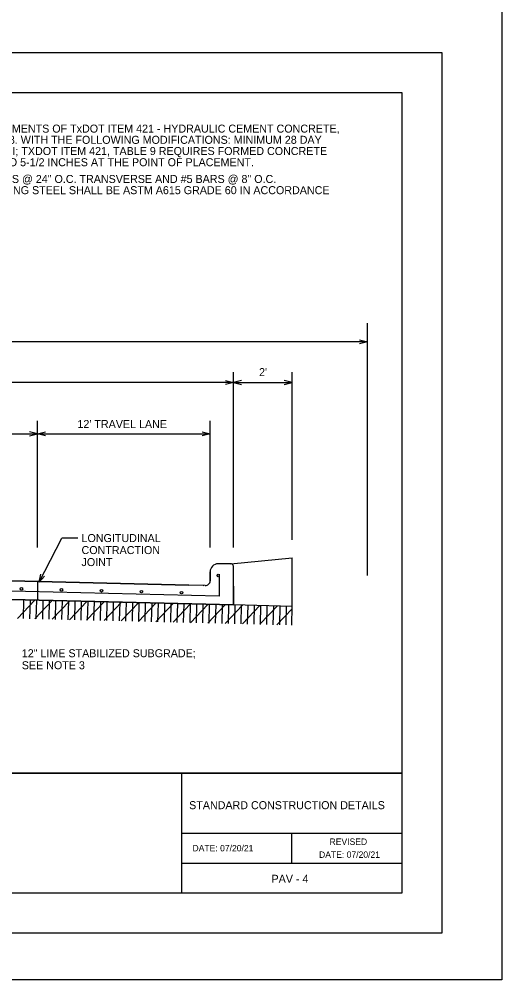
# Model space of a CAD drawing. Extents: x 2082681.6 to 2082717.6, y 13331273.8 to 13331297.8.
# Drawn here: x 2082711.57 to 2082717.6, y 13331273.82 to 13331285.82 of the extents above; entities that cross this region are included whole.
import ezdxf

# ---------------------------------------------------------------- set-up
doc = ezdxf.new("R2010")
doc.units = 0
for name, color, linetype in [('Default', 7, 'Continuous'), ('Detail', 7, 'Continuous'), ('Detail Label', 7, 'Continuous'), ('Non-Print', 7, 'Continuous'), ('Sheet Title Block', 7, 'Continuous')]:
    doc.layers.add(name, color=color, linetype=linetype)

msp = doc.modelspace()

# ---------------------------------------------------------------- linework, layer by layer
at = {"layer": 'Default'}
msp.add_lwpolyline([(2082681.601, 13331297.82), (2082717.601, 13331297.82), (2082717.601, 13331273.82), (2082681.601, 13331273.82)], close=True, dxfattribs=at)
at = {"layer": 'Detail'}
for p, q in [((2082714.217, 13331279.017), (2082714.984, 13331279.092)), ((2082714.984, 13331278.484), (2082714.984, 13331279.092)), ((2082714.197, 13331279.016), (2082714.058, 13331279.016)), ((2082714.197, 13331279.016), (2082714.058, 13331279.016)), ((2082714.251, 13331278.735), (2082714.251, 13331278.978)), ((2082714.251, 13331278.735), (2082714.251, 13331278.978)), ((2082713.693, 13331278.749), (2082708.601, 13331278.871)), ((2082708.601, 13331278.871), (2082713.693, 13331278.749)), ((2082713.958, 13331278.804), (2082713.958, 13331278.916)), ((2082713.958, 13331278.916), (2082713.958, 13331278.804)), ((2082714.073, 13331278.886), (2082714.073, 13331278.613)), ((2082714.073, 13331278.613), (2082708.601, 13331278.745)), ((2082713.897, 13331278.744), (2082713.693, 13331278.749)), ((2082713.897, 13331278.744), (2082713.693, 13331278.749)), ((2082714.251, 13331278.735), (2082714.251, 13331278.502)), ((2082714.251, 13331278.502), (2082714.251, 13331278.735)), ((2082708.601, 13331278.638), (2082714.251, 13331278.502)), ((2082714.251, 13331278.502), (2082708.601, 13331278.638)), ((2082711.552, 13331278.333), (2082711.77, 13331278.562)), ((2082711.627, 13331278.332), (2082711.633, 13331278.565)), ((2082711.707, 13331278.33), (2082711.713, 13331278.563)), ((2082711.787, 13331278.328), (2082711.793, 13331278.561)), ((2082711.768, 13331278.328), (2082711.986, 13331278.557)), ((2082711.867, 13331278.326), (2082711.873, 13331278.559)), ((2082711.947, 13331278.324), (2082711.953, 13331278.557)), ((2082711.984, 13331278.323), (2082712.202, 13331278.551)), ((2082712.027, 13331278.322), (2082712.033, 13331278.555)), ((2082712.107, 13331278.32), (2082712.113, 13331278.553)), ((2082712.187, 13331278.318), (2082712.193, 13331278.552)), ((2082712.2, 13331278.318), (2082712.418, 13331278.546)), ((2082712.267, 13331278.316), (2082712.273, 13331278.55)), ((2082712.347, 13331278.314), (2082712.353, 13331278.548)), ((2082712.416, 13331278.313), (2082712.634, 13331278.541)), ((2082712.427, 13331278.312), (2082712.433, 13331278.546)), ((2082712.507, 13331278.31), (2082712.513, 13331278.544)), ((2082712.587, 13331278.309), (2082712.593, 13331278.542)), ((2082712.633, 13331278.307), (2082712.85, 13331278.536)), ((2082712.667, 13331278.307), (2082712.673, 13331278.54)), ((2082712.747, 13331278.305), (2082712.753, 13331278.538)), ((2082712.827, 13331278.303), (2082712.833, 13331278.536)), ((2082712.849, 13331278.302), (2082713.066, 13331278.531)), ((2082712.907, 13331278.301), (2082712.913, 13331278.534)), ((2082712.987, 13331278.299), (2082712.993, 13331278.532)), ((2082713.065, 13331278.297), (2082713.282, 13331278.525)), ((2082713.067, 13331278.297), (2082713.073, 13331278.53)), ((2082713.147, 13331278.295), (2082713.153, 13331278.528)), ((2082713.227, 13331278.293), (2082713.233, 13331278.526)), ((2082713.281, 13331278.292), (2082713.498, 13331278.52)), ((2082713.307, 13331278.291), (2082713.313, 13331278.525)), ((2082713.387, 13331278.289), (2082713.393, 13331278.523)), ((2082713.467, 13331278.287), (2082713.473, 13331278.521)), ((2082713.497, 13331278.287), (2082713.714, 13331278.515)), ((2082713.547, 13331278.285), (2082713.553, 13331278.519)), ((2082713.627, 13331278.283), (2082713.633, 13331278.517)), ((2082713.707, 13331278.282), (2082713.713, 13331278.515)), ((2082713.713, 13331278.281), (2082713.93, 13331278.51)), ((2082713.787, 13331278.28), (2082713.792, 13331278.513)), ((2082713.867, 13331278.278), (2082713.872, 13331278.511)), ((2082713.929, 13331278.276), (2082714.146, 13331278.504)), ((2082713.947, 13331278.276), (2082713.952, 13331278.509)), ((2082714.027, 13331278.274), (2082714.032, 13331278.507)), ((2082714.107, 13331278.272), (2082714.112, 13331278.505)), ((2082714.145, 13331278.271), (2082714.362, 13331278.499)), ((2082714.187, 13331278.27), (2082714.192, 13331278.503)), ((2082714.984, 13331278.484), (2082714.251, 13331278.502)), ((2082714.267, 13331278.268), (2082714.272, 13331278.501)), ((2082714.347, 13331278.266), (2082714.352, 13331278.5)), ((2082714.361, 13331278.266), (2082714.579, 13331278.494)), ((2082714.427, 13331278.264), (2082714.432, 13331278.498)), ((2082714.507, 13331278.262), (2082714.512, 13331278.496)), ((2082714.577, 13331278.261), (2082714.795, 13331278.489)), ((2082714.587, 13331278.26), (2082714.592, 13331278.494)), ((2082714.667, 13331278.258), (2082714.672, 13331278.492)), ((2082714.747, 13331278.256), (2082714.752, 13331278.49)), ((2082714.793, 13331278.255), (2082714.984, 13331278.455)), ((2082714.827, 13331278.255), (2082714.832, 13331278.488)), ((2082714.907, 13331278.253), (2082714.912, 13331278.486)), ((2082714.979, 13331278.251), (2082714.984, 13331278.484))]:
    msp.add_line(p, q, dxfattribs=at)
for centre in [(2082711.601, 13331278.704), (2082712.101, 13331278.692), (2082712.601, 13331278.68), (2082713.1, 13331278.668), (2082713.6, 13331278.656)]:
    msp.add_circle(centre, 0.0159, dxfattribs=at)
for centre, radius, start, end in [((2082714.058, 13331278.916), 0.1, 90, 180), ((2082714.058, 13331278.916), 0.1, 90, 180), ((2082714.211, 13331278.978), 0.04, 0, 109.7338), ((2082714.211, 13331278.978), 0.04, 0, 109.7338), ((2082713.898, 13331278.804), 0.06, 268.6155, 0), ((2082713.898, 13331278.804), 0.06, 268.6155, 0)]:
    msp.add_arc(centre, radius, start, end, dxfattribs=at)
msp.add_ellipse((2082714.058, 13331278.87), major_axis=(0, 0.0163), ratio=0.750017, dxfattribs=at)
msp.add_ellipse((2082714.058, 13331278.87), major_axis=(0, 0.0163), ratio=0.750017, dxfattribs=at)
at = {"layer": 'Detail Label'}
for p, q in [((2082715.924, 13331278.871), (2082715.924, 13331282.021)), ((2082715.924, 13331281.789), (2082701.278, 13331281.789)), ((2082714.251, 13331279.222), (2082714.251, 13331281.411)), ((2082714.984, 13331279.315), (2082714.984, 13331281.411)), ((2082714.251, 13331281.28), (2082702.951, 13331281.28)), ((2082714.251, 13331281.28), (2082714.984, 13331281.28)), ((2082711.804, 13331279.222), (2082711.804, 13331280.803)), ((2082713.958, 13331279.222), (2082713.958, 13331280.803)), ((2082709.664, 13331280.642), (2082711.804, 13331280.642)), ((2082711.804, 13331280.642), (2082713.958, 13331280.642)), ((2082711.821, 13331278.787), (2082712.106, 13331279.338)), ((2082712.306, 13331279.338), (2082712.106, 13331279.338)), ((2082711.804, 13331278.794), (2082711.804, 13331278.561)), ((2082713.879, 13331278.741), (2082713.877, 13331278.745))]:
    msp.add_line(p, q, dxfattribs=at)
for points in [[(2082715.824, 13331281.814), (2082715.924, 13331281.789), (2082715.824, 13331281.764)], [(2082714.151, 13331281.305), (2082714.251, 13331281.28), (2082714.151, 13331281.255)], [(2082714.351, 13331281.305), (2082714.251, 13331281.28), (2082714.351, 13331281.255)], [(2082714.884, 13331281.255), (2082714.984, 13331281.28), (2082714.884, 13331281.305)], [(2082711.704, 13331280.617), (2082711.804, 13331280.642), (2082711.704, 13331280.667)], [(2082711.904, 13331280.617), (2082711.804, 13331280.642), (2082711.904, 13331280.667)], [(2082713.858, 13331280.667), (2082713.958, 13331280.642), (2082713.858, 13331280.617)], [(2082711.889, 13331278.864), (2082711.821, 13331278.787), (2082711.845, 13331278.887)]]:
    msp.add_lwpolyline(points, dxfattribs=at)
at = {"layer": 'Non-Print'}
msp.add_lwpolyline([(2082699.851, 13331285.403), (2082716.851, 13331285.403), (2082716.851, 13331274.403), (2082699.851, 13331274.403)], close=True, dxfattribs=at)
at = {"layer": 'Sheet Title Block'}
for p, q in [((2082713.601, 13331276.403), (2082713.601, 13331274.903)), ((2082713.601, 13331275.653), (2082716.351, 13331275.653)), ((2082714.976, 13331275.653), (2082714.976, 13331275.278)), ((2082713.601, 13331275.278), (2082716.351, 13331275.278))]:
    msp.add_line(p, q, dxfattribs=at)
for points in [[(2082700.851, 13331284.903), (2082716.351, 13331284.903), (2082716.351, 13331276.403), (2082700.851, 13331276.403)], [(2082700.851, 13331276.403), (2082716.351, 13331276.403), (2082716.351, 13331274.903), (2082700.851, 13331274.903)]]:
    msp.add_lwpolyline(points, close=True, dxfattribs=at)

# ---------------------------------------------------------------- texts
at = {"layer": 'Detail Label'}
for s, p in [('4.  CONCRETE SHALL MEET THE REQUIREMENTS OF TxDOT ITEM 421 - HYDRAULIC CEMENT CONCRETE, ', (2082708.725, 13331284.403)), ('CLASS P PER TXDOT ITEM 421, TABLE 8. WITH THE FOLLOWING MODIFICATIONS: MINIMUM 28 DAY ', (2082708.925, 13331284.263)), ('COMPRESSIVE STRENGTH OF 4,000 PSI; TXDOT ITEM 421, TABLE 9 REQUIRES FORMED CONCRETE ', (2082708.925, 13331284.123)), ('PAVEMENT TO HAVE SLUMP FROM 4 TO 5-1/2 INCHES AT THE POINT OF PLACEMENT. ', (2082708.925, 13331283.983)), ('5.  REINFORCING STEEL SHALL BE #5 BARS @ 24" O.C. TRANSVERSE AND #5 BARS @ 8" O.C. ', (2082708.725, 13331283.774)), ('LONGITUDINAL.  GRADE OF REINFORCING STEEL SHALL BE ASTM A615 GRADE 60 IN ACCORDANCE ', (2082708.925, 13331283.634)), ('LONGITUDINAL ', (2082712.352, 13331279.288)), ('CONTRACTION ', (2082712.352, 13331279.138)), ('JOINT', (2082712.352, 13331278.988)), ('12" LIME STABILIZED SUBGRADE;', (2082711.606, 13331277.849)), ('SEE NOTE 3', (2082711.606, 13331277.699))]:
    msp.add_text(s, height=0.1, dxfattribs=at).set_placement(p)
for s, p in [("2'", (2082714.569, 13331281.361)), ("12' TRAVEL LANE", (2082712.301, 13331280.713))]:
    msp.add_text(s, height=0.1, rotation=359.9028, dxfattribs=at).set_placement(p)
at = {"layer": 'Sheet Title Block'}
for s, height, p in [('STANDARD CONSTRUCTION DETAILS', 0.1, (2082713.696, 13331275.951)), ('REVISED', 0.08, (2082715.45, 13331275.505)), ('DATE: 07/20/21', 0.08, (2082713.738, 13331275.424)), (' DATE: 07/20/21', 0.08, (2082715.289, 13331275.343)), ('PAV - 4', 0.1, (2082714.725, 13331275.031))]:
    msp.add_text(s, height=height, dxfattribs=at).set_placement(p)

doc.saveas('drawing.dxf')
